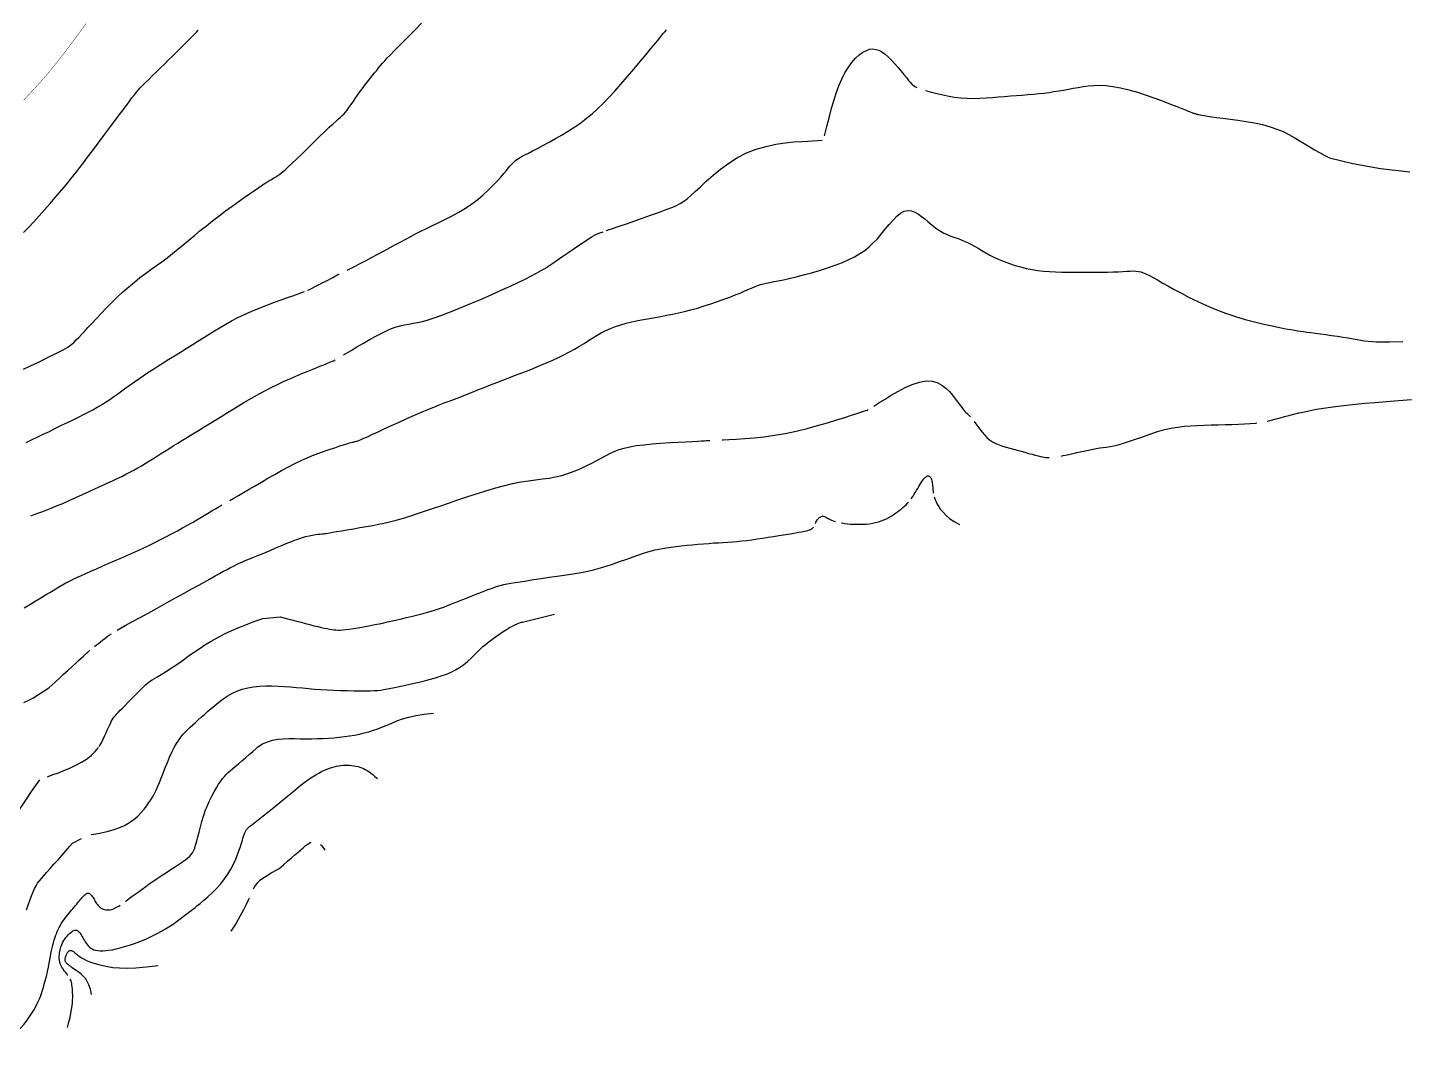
# Model space of a CAD drawing. Header units: millimetres. Extents: x 2235526 to 2245569, y 371981 to 382303.
# Drawn here: x 2244997.3 to 2245496.4, y 378377.6 to 378744.7 of the extents above; entities that cross this region are included whole.
import ezdxf

# ---------------------------------------------------------------- set-up
doc = ezdxf.new("R2010")
doc.units = ezdxf.units.MM
doc.linetypes.add('CONTI', pattern=[0])
for name, color, linetype, transparency in [('179', 10, 'CONTI', 0.7), ('181', 10, 'CONTI', 0.7), ('183', 10, 'CONTI', 0.7), ('185', 10, 'CONTI', 0.7), ('187', 10, 'CONTI', 0.7), ('189', 10, 'CONTI', 0.7), ('191', 10, 'CONTI', 0.7), ('193', 10, 'CONTI', 0.7), ('195', 10, 'CONTI', 0.7), ('197', 10, 'CONTI', 0.7), ('199', 10, 'CONTI', 0.7), ('200', 10, 'CONTI', 0.7)]:
    doc.layers.add(name, color=color, linetype=linetype, transparency=transparency)

msp = doc.modelspace()

# ---------------------------------------------------------------- linework, layer by layer
at = {"layer": '179'}
for points in [[(2245087.86, 378441.29), (2245089.55, 378442.75), (2245091.08, 378444.08), (2245092.47, 378445.28), (2245093.72, 378446.36), (2245094.84, 378447.33), (2245095.83, 378448.17), (2245096.7, 378448.9), (2245097.45, 378449.52), (2245098.11, 378450.03), (2245098.67, 378450.44), (2245099.16, 378450.76), (2245099.54, 378450.96)], [(2245102.89, 378450.06), (2245103.25, 378449.72), (2245103.68, 378449.23), (2245104.09, 378448.66), (2245104.47, 378448.01)], [(2245087.86, 378441.29), (2245085.53, 378439.95), (2245083.64, 378438.81), (2245082.15, 378437.81), (2245080.98, 378436.91), (2245080.08, 378436.08), (2245079.39, 378435.26), (2245078.83, 378434.42), (2245078.6, 378433.98)], [(2245077.2, 378430.76), (2245076.86, 378429.97), (2245076.13, 378428.37), (2245075.2, 378426.49), (2245074.01, 378424.29), (2245072.5, 378421.74), (2245070.61, 378418.78)], [(2245020.33, 378395.98), (2245019.93, 378397.85), (2245019.4, 378399.4), (2245018.79, 378400.68), (2245018.1, 378401.73), (2245017.36, 378402.58), (2245016.61, 378403.28), (2245015.86, 378403.86), (2245015.15, 378404.36), (2245014.48, 378404.83), (2245013.88, 378405.25), (2245013.33, 378405.64), (2245012.83, 378406.01), (2245012.39, 378406.34), (2245012.01, 378406.64), (2245011.69, 378406.92), (2245011.42, 378407.18), (2245011.2, 378407.41), (2245011.04, 378407.63), (2245010.92, 378407.83), (2245010.85, 378408.04), (2245010.81, 378408.24), (2245010.8, 378408.45), (2245010.82, 378408.67), (2245010.86, 378408.91), (2245010.92, 378409.17), (2245010.99, 378409.45), (2245011.08, 378409.74), (2245011.18, 378410.04), (2245011.29, 378410.33), (2245011.42, 378410.61), (2245011.57, 378410.88), (2245011.72, 378411.12), (2245011.89, 378411.34), (2245012.07, 378411.52), (2245012.27, 378411.67), (2245012.46, 378411.78), (2245012.67, 378411.84), (2245012.88, 378411.87), (2245013.1, 378411.84), (2245013.32, 378411.77), (2245013.55, 378411.64), (2245013.78, 378411.46), (2245014.04, 378411.25), (2245014.31, 378410.99), (2245014.63, 378410.71), (2245014.98, 378410.4), (2245015.39, 378410.07), (2245015.86, 378409.73), (2245016.39, 378409.37), (2245017, 378409.02), (2245017.7, 378408.65), (2245018.5, 378408.28), (2245019.41, 378407.91), (2245020.44, 378407.53), (2245021.61, 378407.15), (2245022.92, 378406.76), (2245024.4, 378406.39), (2245026.1, 378406.04), (2245028.08, 378405.76), (2245030.41, 378405.57), (2245033.14, 378405.51), (2245036.34, 378405.61), (2245040.07, 378405.91), (2245044.4, 378406.43)]]:
    msp.add_lwpolyline(points, dxfattribs=at)
at = {"layer": '181'}
for points in [[(2245078.68, 378457.56), (2245081.67, 378459.89), (2245084.37, 378462.05), (2245086.81, 378464.03), (2245089.01, 378465.84), (2245091, 378467.49), (2245092.81, 378468.99), (2245094.47, 378470.34), (2245096, 378471.55), (2245097.43, 378472.63), (2245098.77, 378473.58), (2245100.02, 378474.42), (2245101.2, 378475.16), (2245102.31, 378475.8), (2245103.35, 378476.35), (2245104.35, 378476.83), (2245105.29, 378477.24), (2245106.19, 378477.59), (2245107.06, 378477.88), (2245107.9, 378478.13), (2245108.71, 378478.32), (2245109.51, 378478.47), (2245110.29, 378478.58), (2245111.07, 378478.65), (2245111.85, 378478.68), (2245112.64, 378478.68), (2245113.42, 378478.65), (2245114.2, 378478.58), (2245114.97, 378478.47), (2245115.72, 378478.34), (2245116.46, 378478.17), (2245117.16, 378477.96), (2245117.83, 378477.72), (2245118.47, 378477.45), (2245119.09, 378477.13), (2245119.71, 378476.76), (2245120.35, 378476.33), (2245121.03, 378475.83), (2245121.76, 378475.25), (2245122.57, 378474.58), (2245123.48, 378473.81)], [(2245049.76, 378421.35), (2245051.36, 378422.54), (2245054.39, 378424.85), (2245057.66, 378427.39)], [(2245011.82, 378402.85), (2245011.72, 378402.98), (2245011.49, 378403.27), (2245011.25, 378403.58), (2245011.01, 378403.9), (2245010.76, 378404.22), (2245010.52, 378404.55), (2245010.28, 378404.87), (2245010.06, 378405.18), (2245009.85, 378405.48), (2245009.66, 378405.77), (2245009.5, 378406.04), (2245009.35, 378406.31), (2245009.22, 378406.58), (2245009.11, 378406.84), (2245009.01, 378407.12), (2245008.93, 378407.4), (2245008.86, 378407.7), (2245008.8, 378408.02), (2245008.75, 378408.37), (2245008.71, 378408.73), (2245008.7, 378409.12), (2245008.7, 378409.53), (2245008.71, 378409.96), (2245008.75, 378410.43), (2245008.81, 378410.92), (2245008.89, 378411.43), (2245009, 378411.97), (2245009.13, 378412.53), (2245009.3, 378413.1), (2245009.5, 378413.68), (2245009.74, 378414.26), (2245010.01, 378414.84), (2245010.33, 378415.41), (2245010.69, 378415.97), (2245011.08, 378416.51), (2245011.5, 378417.02), (2245011.93, 378417.49), (2245012.37, 378417.92), (2245012.81, 378418.3), (2245013.23, 378418.62), (2245013.63, 378418.87), (2245014.01, 378419.04), (2245014.35, 378419.15), (2245014.67, 378419.17), (2245014.97, 378419.13), (2245015.25, 378419.02), (2245015.53, 378418.83), (2245015.79, 378418.58), (2245016.06, 378418.27), (2245016.32, 378417.89), (2245016.59, 378417.46), (2245016.87, 378416.99), (2245017.15, 378416.49), (2245017.45, 378415.97), (2245017.75, 378415.44), (2245018.07, 378414.92), (2245018.41, 378414.42), (2245018.77, 378413.94), (2245019.16, 378413.49), (2245019.59, 378413.08), (2245020.06, 378412.71), (2245020.59, 378412.4), (2245021.18, 378412.13), (2245021.85, 378411.93), (2245022.61, 378411.79), (2245023.46, 378411.71), (2245024.4, 378411.71), (2245025.45, 378411.78), (2245026.6, 378411.92), (2245027.85, 378412.13), (2245029.21, 378412.42), (2245030.68, 378412.78), (2245032.27, 378413.22), (2245033.98, 378413.73), (2245035.81, 378414.35), (2245037.77, 378415.08), (2245039.87, 378415.96), (2245042.11, 378417), (2245044.5, 378418.24), (2245047.05, 378419.68), (2245049.76, 378421.35)], [(2245011.71, 378384.01), (2245012.2, 378385.97), (2245012.6, 378387.71), (2245012.91, 378389.25), (2245013.15, 378390.61), (2245013.32, 378391.82), (2245013.43, 378392.92), (2245013.51, 378393.91), (2245013.54, 378394.84), (2245013.55, 378395.71), (2245013.53, 378396.54), (2245013.5, 378397.33), (2245013.44, 378398.05), (2245013.37, 378398.73), (2245013.28, 378399.35), (2245013.18, 378399.91), (2245013.06, 378400.41), (2245012.94, 378400.84), (2245012.8, 378401.23), (2245012.67, 378401.53)]]:
    msp.add_lwpolyline(points, dxfattribs=at)
at = {"layer": '181', "elevation": 181}
msp.add_lwpolyline([(2245057.66, 378427.39), (2245058.35, 378427.91), (2245059.49, 378428.83), (2245060.83, 378429.95), (2245062.3, 378431.24), (2245063.85, 378432.68), (2245065.41, 378434.23), (2245066.92, 378435.89), (2245068.31, 378437.63), (2245069.55, 378439.42), (2245070.62, 378441.22), (2245071.54, 378443.02), (2245072.33, 378444.77), (2245073, 378446.43), (2245073.56, 378447.98), (2245074.04, 378449.37), (2245074.43, 378450.6), (2245074.77, 378451.65), (2245075.05, 378452.56), (2245075.3, 378453.33), (2245075.54, 378453.99), (2245075.76, 378454.54), (2245076, 378455.02), (2245076.27, 378455.46), (2245076.58, 378455.85), (2245076.96, 378456.23), (2245077.43, 378456.62), (2245077.99, 378457.06), (2245078.68, 378457.56)], dxfattribs=at)
at = {"layer": '183'}
for points in [[(2245080.31, 378485.24), (2245082.01, 378486.34), (2245083.79, 378487.13), (2245085.63, 378487.67), (2245087.54, 378488), (2245089.5, 378488.18), (2245091.5, 378488.24), (2245093.53, 378488.23), (2245095.57, 378488.2), (2245097.63, 378488.2), (2245099.68, 378488.21), (2245101.73, 378488.26), (2245103.76, 378488.34), (2245105.77, 378488.45), (2245107.75, 378488.59), (2245109.69, 378488.77), (2245111.58, 378488.99), (2245113.42, 378489.25), (2245115.21, 378489.55), (2245116.96, 378489.9), (2245118.67, 378490.3), (2245120.36, 378490.75), (2245122.02, 378491.26), (2245123.66, 378491.82), (2245125.3, 378492.45), (2245126.93, 378493.15), (2245128.63, 378493.87), (2245130.46, 378494.61), (2245132.48, 378495.33), (2245134.75, 378496), (2245137.34, 378496.59), (2245140.32, 378497.08), (2245143.75, 378497.43)], [(2245002.05, 378395.6), (2245002.87, 378398.2), (2245003.52, 378400.48), (2245004.05, 378402.49), (2245004.47, 378404.26), (2245004.8, 378405.83), (2245005.06, 378407.23), (2245005.29, 378408.49), (2245005.5, 378409.66), (2245005.7, 378410.76), (2245005.92, 378411.81), (2245006.13, 378412.8), (2245006.36, 378413.74), (2245006.6, 378414.64), (2245006.85, 378415.5), (2245007.11, 378416.33), (2245007.39, 378417.13), (2245007.68, 378417.9), (2245007.98, 378418.64), (2245008.31, 378419.37), (2245008.65, 378420.07), (2245009.02, 378420.75), (2245009.4, 378421.42), (2245009.8, 378422.07), (2245010.23, 378422.71), (2245010.67, 378423.34), (2245011.14, 378423.96), (2245011.62, 378424.56), (2245012.1, 378425.16), (2245012.59, 378425.75), (2245013.09, 378426.32), (2245013.58, 378426.9), (2245014.06, 378427.46), (2245014.53, 378428.01), (2245014.99, 378428.56), (2245015.43, 378429.09), (2245015.86, 378429.59), (2245016.26, 378430.07), (2245016.65, 378430.52), (2245017.01, 378430.94), (2245017.35, 378431.31), (2245017.67, 378431.64), (2245017.96, 378431.93), (2245018.23, 378432.16), (2245018.49, 378432.34), (2245018.73, 378432.47), (2245018.97, 378432.53), (2245019.2, 378432.54), (2245019.42, 378432.48), (2245019.65, 378432.36), (2245019.88, 378432.18), (2245020.1, 378431.94), (2245020.33, 378431.67), (2245020.56, 378431.36), (2245020.78, 378431.02), (2245021.01, 378430.66), (2245021.24, 378430.29), (2245021.47, 378429.92), (2245021.7, 378429.54), (2245021.94, 378429.17), (2245022.18, 378428.81), (2245022.43, 378428.46), (2245022.7, 378428.12), (2245022.97, 378427.81), (2245023.27, 378427.53), (2245023.58, 378427.27), (2245023.91, 378427.05), (2245024.26, 378426.86), (2245024.64, 378426.71), (2245025.05, 378426.59), (2245025.49, 378426.51), (2245025.95, 378426.47), (2245026.45, 378426.48), (2245026.99, 378426.53), (2245027.6, 378426.66), (2245028.32, 378426.9), (2245029.16, 378427.3), (2245030.17, 378427.87), (2245030.71, 378428.22)], [(2245032.6, 378429.53), (2245032.83, 378429.7), (2245034.54, 378431.03)]]:
    msp.add_lwpolyline(points, dxfattribs=at)
at = {"layer": '183', "elevation": 183}
for points in [[(2245034.54, 378431.03), (2245035.69, 378431.87), (2245037.13, 378432.92), (2245038.57, 378433.97), (2245039.94, 378434.96), (2245041.18, 378435.85), (2245042.24, 378436.61), (2245043.15, 378437.25), (2245043.96, 378437.8), (2245044.71, 378438.31), (2245045.45, 378438.79), (2245046.23, 378439.3), (2245047.09, 378439.85), (2245048.06, 378440.48), (2245049.12, 378441.16), (2245050.23, 378441.89), (2245051.35, 378442.63), (2245052.44, 378443.36), (2245053.46, 378444.06), (2245054.36, 378444.71), (2245055.13, 378445.29), (2245055.77, 378445.85), (2245056.3, 378446.43), (2245056.76, 378447.07), (2245057.16, 378447.83), (2245057.54, 378448.75), (2245057.9, 378449.87), (2245058.28, 378451.23), (2245058.68, 378452.81), (2245059.12, 378454.54), (2245059.6, 378456.39), (2245060.13, 378458.32), (2245060.72, 378460.27), (2245061.38, 378462.2), (2245062.11, 378464.07), (2245062.89, 378465.85), (2245063.71, 378467.54), (2245064.54, 378469.1), (2245065.37, 378470.54), (2245066.17, 378471.81), (2245066.92, 378472.92), (2245067.61, 378473.84), (2245068.27, 378474.63), (2245068.93, 378475.32), (2245069.61, 378475.98), (2245070.36, 378476.64), (2245071.21, 378477.35), (2245072.18, 378478.18), (2245073.31, 378479.14), (2245074.54, 378480.21), (2245075.85, 378481.35), (2245077.17, 378482.51), (2245078.47, 378483.64), (2245079.69, 378484.7), (2245080.31, 378485.24)], [(2244983.4, 378377.63), (2244984.32, 378377.83), (2244986.04, 378378.27), (2244987.61, 378378.78), (2244989.06, 378379.41), (2244990.46, 378380.2), (2244991.83, 378381.17), (2244993.22, 378382.36), (2244994.62, 378383.75), (2244995.99, 378385.31), (2244997.32, 378387.02), (2244998.57, 378388.83), (2244999.73, 378390.73), (2245000.78, 378392.68), (2245001.68, 378394.66), (2245002.05, 378395.6)]]:
    msp.add_lwpolyline(points, dxfattribs=at)
at = {"layer": '185', "elevation": 185}
for points in [[(2245160.85, 378520.89), (2245161.53, 378521.47), (2245162.3, 378522.11), (2245163.18, 378522.81), (2245164.16, 378523.57), (2245165.26, 378524.38), (2245166.43, 378525.21), (2245167.63, 378526.04), (2245168.85, 378526.84), (2245170.03, 378527.59), (2245171.15, 378528.27), (2245172.17, 378528.84), (2245173.06, 378529.3), (2245173.83, 378529.65), (2245174.49, 378529.9), (2245175.04, 378530.08), (2245175.49, 378530.2), (2245175.85, 378530.28), (2245187.31, 378533.09)], [(2245020.15, 378453.67), (2245021.9, 378453.94), (2245023.86, 378454.29), (2245025.96, 378454.75), (2245028.11, 378455.33), (2245030.22, 378456.04), (2245032.21, 378456.92), (2245033.98, 378457.94), (2245035.57, 378459.08), (2245036.98, 378460.31), (2245038.22, 378461.57), (2245039.3, 378462.83), (2245040.24, 378464.04), (2245041.04, 378465.16), (2245041.72, 378466.16), (2245042.3, 378467.08), (2245042.82, 378467.97), (2245043.3, 378468.89), (2245043.78, 378469.91), (2245044.28, 378471.06), (2245044.83, 378472.42), (2245045.45, 378474.01), (2245046.15, 378475.78), (2245046.9, 378477.67), (2245047.69, 378479.61), (2245048.51, 378481.53), (2245049.34, 378483.35), (2245050.16, 378485.01), (2245050.97, 378486.46), (2245051.78, 378487.72), (2245052.58, 378488.82), (2245053.39, 378489.8), (2245054.21, 378490.69), (2245055.06, 378491.54), (2245055.94, 378492.37), (2245056.86, 378493.23), (2245057.82, 378494.11), (2245058.84, 378495.02), (2245059.91, 378495.97), (2245061.03, 378496.96), (2245062.22, 378498), (2245063.48, 378499.08), (2245064.81, 378500.2), (2245066.21, 378501.34), (2245067.71, 378502.46), (2245069.29, 378503.52), (2245070.97, 378504.51), (2245072.76, 378505.37), (2245074.66, 378506.07), (2245076.67, 378506.6), (2245078.78, 378506.96), (2245080.95, 378507.18), (2245083.18, 378507.28), (2245085.43, 378507.27), (2245087.68, 378507.2), (2245089.9, 378507.07), (2245092.09, 378506.91), (2245094.25, 378506.72), (2245096.4, 378506.53), (2245098.57, 378506.33), (2245100.76, 378506.14), (2245103.01, 378505.96), (2245105.33, 378505.81), (2245107.73, 378505.69), (2245110.16, 378505.61), (2245112.57, 378505.55), (2245114.9, 378505.51), (2245117.1, 378505.5), (2245119.1, 378505.51), (2245120.85, 378505.54), (2245122.31, 378505.59), (2245123.56, 378505.66), (2245124.68, 378505.77), (2245125.76, 378505.91), (2245126.44, 378506.04)], [(2244996.86, 378426.49), (2244997.47, 378428.22), (2244998.09, 378429.92), (2244998.7, 378431.53), (2244999.28, 378432.96), (2244999.81, 378434.16), (2245000.34, 378435.17), (2245000.89, 378436.07), (2245001.51, 378436.92), (2245002.23, 378437.81), (2245003.09, 378438.81), (2245004.14, 378439.98), (2245005.38, 378441.37), (2245006.77, 378442.94), (2245008.25, 378444.59), (2245009.73, 378446.26), (2245011.15, 378447.86), (2245012.44, 378449.31), (2245013.53, 378450.53), (2245016.68, 378452.28)]]:
    msp.add_lwpolyline(points, dxfattribs=at)
at = {"layer": '185'}
msp.add_lwpolyline([(2245126.44, 378506.04), (2245130.21, 378506.82), (2245133.64, 378507.56), (2245136.76, 378508.24), (2245139.58, 378508.9), (2245142.13, 378509.55), (2245144.43, 378510.19), (2245146.51, 378510.84), (2245148.38, 378511.51), (2245150.07, 378512.22), (2245151.63, 378513.01), (2245153.11, 378513.89), (2245154.54, 378514.9), (2245155.98, 378516.08), (2245157.49, 378517.45), (2245159.09, 378519.04), (2245160.85, 378520.89)], dxfattribs=at)
at = {"layer": '187'}
for points in [[(2245315.96, 378574.68), (2245316.22, 378575.03), (2245316.68, 378575.7), (2245317.12, 378576.4), (2245317.54, 378577.1), (2245317.95, 378577.8), (2245318.35, 378578.49), (2245318.74, 378579.16), (2245319.12, 378579.79), (2245319.5, 378580.39), (2245319.87, 378580.94), (2245320.23, 378581.45), (2245320.58, 378581.89), (2245320.91, 378582.27), (2245321.23, 378582.58), (2245321.53, 378582.82), (2245321.81, 378582.98), (2245322.07, 378583.05), (2245322.31, 378583.04), (2245322.53, 378582.96), (2245322.73, 378582.81), (2245322.91, 378582.6), (2245323.07, 378582.33), (2245323.21, 378582.02), (2245323.33, 378581.65), (2245323.44, 378581.26), (2245323.53, 378580.83), (2245323.6, 378580.37), (2245323.67, 378579.9), (2245323.72, 378579.42), (2245323.77, 378578.94), (2245323.81, 378578.47), (2245323.85, 378578), (2245323.89, 378577.56), (2245323.94, 378577.11), (2245324, 378576.74)], [(2245290.84, 378566.08), (2245291.07, 378566.04), (2245292.04, 378565.89), (2245293.06, 378565.76), (2245294.13, 378565.65), (2245295.23, 378565.58), (2245296.36, 378565.54), (2245297.5, 378565.53), (2245298.65, 378565.56), (2245299.81, 378565.64), (2245300.95, 378565.76), (2245302.07, 378565.92), (2245303.16, 378566.14), (2245304.21, 378566.42), (2245305.21, 378566.75), (2245306.16, 378567.13), (2245307.07, 378567.55), (2245307.94, 378568), (2245308.76, 378568.49), (2245309.55, 378568.99), (2245310.3, 378569.5), (2245311.02, 378570.01), (2245311.71, 378570.52), (2245312.37, 378571.03), (2245312.99, 378571.55), (2245313.6, 378572.07), (2245314.17, 378572.61), (2245314.72, 378573.17), (2245314.99, 378573.48)], [(2245324.33, 378575.42), (2245324.45, 378575.07), (2245324.7, 378574.42), (2245325.03, 378573.68), (2245325.44, 378572.84), (2245325.96, 378571.91), (2245326.64, 378570.92), (2245327.5, 378569.86), (2245328.57, 378568.77), (2245329.89, 378567.65), (2245331.49, 378566.53), (2245333.4, 378565.41)], [(2245281.39, 378565.8), (2245281.48, 378565.99), (2245281.64, 378566.32), (2245281.82, 378566.64), (2245282.01, 378566.96), (2245282.21, 378567.26), (2245282.42, 378567.53), (2245282.64, 378567.78), (2245282.87, 378567.99), (2245283.12, 378568.16), (2245283.37, 378568.29), (2245283.64, 378568.38), (2245283.9, 378568.44), (2245284.17, 378568.45), (2245284.45, 378568.42), (2245284.72, 378568.35), (2245285, 378568.24), (2245285.28, 378568.09), (2245285.59, 378567.92), (2245285.93, 378567.72), (2245286.31, 378567.51), (2245286.76, 378567.28), (2245287.27, 378567.05), (2245287.86, 378566.83), (2245288.55, 378566.61), (2245288.75, 378566.56)], [(2245189.94, 378547.09), (2245193.93, 378547.62), (2245197.74, 378548.33), (2245201.36, 378549.18), (2245204.77, 378550.12), (2245207.93, 378551.1), (2245210.83, 378552.08), (2245213.45, 378553.02), (2245215.75, 378553.86), (2245217.73, 378554.57), (2245219.45, 378555.15), (2245220.96, 378555.64), (2245222.34, 378556.03), (2245223.64, 378556.36), (2245224.93, 378556.63), (2245226.28, 378556.87), (2245227.74, 378557.1), (2245229.38, 378557.32), (2245231.16, 378557.54), (2245233.06, 378557.76), (2245235.03, 378557.97), (2245237.05, 378558.17), (2245239.06, 378558.35), (2245241.04, 378558.52), (2245242.96, 378558.67), (2245244.78, 378558.8), (2245246.51, 378558.91), (2245248.2, 378559.02), (2245249.85, 378559.13), (2245251.5, 378559.25), (2245253.17, 378559.38), (2245254.89, 378559.55), (2245256.68, 378559.74), (2245258.55, 378559.98), (2245260.49, 378560.25), (2245262.46, 378560.55), (2245264.43, 378560.86), (2245266.36, 378561.17), (2245268.22, 378561.48), (2245269.98, 378561.77), (2245271.6, 378562.04), (2245273.06, 378562.28), (2245274.35, 378562.49), (2245275.5, 378562.67), (2245276.5, 378562.84), (2245277.37, 378563.01), (2245278.12, 378563.16), (2245278.75, 378563.32), (2245279.28, 378563.49), (2245279.71, 378563.67), (2245280.06, 378563.86), (2245280.34, 378564.07), (2245280.57, 378564.29), (2245280.72, 378564.48)]]:
    msp.add_lwpolyline(points, dxfattribs=at)
at = {"layer": '187', "elevation": 187}
for points in [[(2245023.05, 378485.38), (2245023.89, 378486.75), (2245024.58, 378488.07), (2245025.16, 378489.32), (2245025.62, 378490.36), (2245026.03, 378491.32), (2245026.42, 378492.2), (2245026.78, 378493.01), (2245027.13, 378493.75), (2245027.46, 378494.42), (2245027.8, 378495.03), (2245028.16, 378495.58), (2245028.54, 378496.1), (2245028.97, 378496.62), (2245029.46, 378497.17), (2245030.04, 378497.78), (2245030.71, 378498.47), (2245031.51, 378499.27), (2245032.44, 378500.21), (2245033.46, 378501.26), (2245034.53, 378502.35), (2245035.62, 378503.46), (2245036.68, 378504.54), (2245037.67, 378505.54), (2245038.56, 378506.41), (2245039.3, 378507.14), (2245039.94, 378507.73), (2245040.51, 378508.23), (2245041.06, 378508.66), (2245041.63, 378509.07), (2245042.26, 378509.48), (2245043, 378509.93), (2245043.88, 378510.46), (2245044.9, 378511.07), (2245046.05, 378511.76), (2245047.32, 378512.54), (2245048.71, 378513.42), (2245050.2, 378514.4), (2245051.79, 378515.48), (2245053.47, 378516.67), (2245055.24, 378517.94), (2245057.12, 378519.27), (2245059.12, 378520.64), (2245061.23, 378522.02), (2245063.47, 378523.39), (2245065.85, 378524.72), (2245068.36, 378525.99), (2245070.93, 378527.19), (2245073.49, 378528.3), (2245075.97, 378529.3), (2245078.27, 378530.19), (2245080.33, 378530.95), (2245082.07, 378531.56), (2245088.47, 378532.16), (2245089.65, 378531.85), (2245091.05, 378531.48), (2245092.59, 378531.07), (2245094.23, 378530.63), (2245095.9, 378530.19), (2245097.55, 378529.75), (2245099.13, 378529.35), (2245100.58, 378528.98), (2245101.91, 378528.65), (2245103.13, 378528.37), (2245104.23, 378528.13), (2245105.24, 378527.92), (2245106.15, 378527.75), (2245106.99, 378527.61), (2245107.76, 378527.51), (2245108.5, 378527.44), (2245109.26, 378527.41), (2245110.07, 378527.42), (2245111, 378527.48), (2245112.07, 378527.59), (2245113.33, 378527.76), (2245114.82, 378527.98), (2245116.51, 378528.26), (2245118.39, 378528.59), (2245120.41, 378528.96), (2245122.55, 378529.37), (2245124.78, 378529.82), (2245127.06, 378530.31), (2245129.38, 378530.82), (2245131.68, 378531.35), (2245133.93, 378531.88), (2245136.08, 378532.4), (2245138.1, 378532.91), (2245139.93, 378533.38), (2245141.54, 378533.81), (2245142.91, 378534.19), (2245144.1, 378534.54), (2245145.19, 378534.9), (2245146.27, 378535.28), (2245147.43, 378535.71), (2245148.74, 378536.22), (2245150.29, 378536.85), (2245152.15, 378537.59), (2245154.24, 378538.43), (2245156.46, 378539.32), (2245158.74, 378540.22), (2245160.96, 378541.09), (2245163.05, 378541.88), (2245164.9, 378542.56), (2245166.46, 378543.09), (2245167.79, 378543.49), (2245169.02, 378543.81), (2245170.24, 378544.06), (2245171.57, 378544.29), (2245173.11, 378544.54), (2245174.97, 378544.82), (2245177.22, 378545.18), (2245179.79, 378545.58), (2245182.56, 378546.02), (2245185.42, 378546.45), (2245188.25, 378546.86), (2245189.94, 378547.09)], [(2245004.49, 378474.51), (2245004.98, 378474.69), (2245006.53, 378475.25), (2245008.37, 378475.93), (2245010.4, 378476.73), (2245012.53, 378477.63), (2245014.66, 378478.63), (2245016.68, 378479.7), (2245018.51, 378480.84), (2245020.26, 378482.21), (2245021.67, 378483.62), (2245022.81, 378485.04)], [(2244968.15, 378436.16), (2244969.3, 378436.93), (2244970.62, 378437.86), (2244972.11, 378438.94), (2244973.84, 378440.23), (2244975.76, 378441.75), (2244977.84, 378443.5), (2244980.05, 378445.5), (2244982.35, 378447.75), (2244984.7, 378450.27), (2244987.06, 378453.05), (2244989.39, 378455.99), (2244991.64, 378458.98), (2244993.75, 378461.9), (2244995.67, 378464.65), (2244997.35, 378467.12), (2244998.74, 378469.18), (2245001.65, 378473.41)]]:
    msp.add_lwpolyline(points, dxfattribs=at)
at = {"layer": '189', "elevation": 189}
for points in [[(2245302.59, 378608.13), (2245304.75, 378609.54), (2245306.58, 378610.72), (2245308.77, 378612.08), (2245311.2, 378613.49), (2245313.78, 378614.84), (2245316.41, 378616), (2245318.97, 378616.85), (2245321.37, 378617.28), (2245323.52, 378617.19), (2245325.42, 378616.65), (2245327.09, 378615.77), (2245328.55, 378614.65), (2245329.82, 378613.38), (2245330.93, 378612.08), (2245331.88, 378610.84), (2245332.7, 378609.74), (2245333.41, 378608.8), (2245334.03, 378608), (2245334.55, 378607.32), (2245335.01, 378606.75), (2245335.41, 378606.27), (2245335.78, 378605.88), (2245336.09, 378605.57), (2245336.39, 378605.3), (2245336.7, 378605.02), (2245337.02, 378604.72), (2245337.37, 378604.36)], [(2245247.84, 378596.03), (2245248.25, 378596.05), (2245250.41, 378596.14), (2245253.02, 378596.27), (2245256.01, 378596.46), (2245259.32, 378596.74), (2245262.9, 378597.12), (2245266.66, 378597.64), (2245270.56, 378598.31), (2245274.51, 378599.14), (2245278.44, 378600.09), (2245282.25, 378601.12), (2245285.85, 378602.17), (2245289.16, 378603.18), (2245292.08, 378604.11), (2245294.53, 378604.91), (2245296.44, 378605.53), (2245297.86, 378605.99), (2245298.87, 378606.32), (2245299.55, 378606.53), (2245299.97, 378606.67), (2245300.22, 378606.74), (2245300.37, 378606.79), (2245300.48, 378606.84)], [(2245338.78, 378602.6), (2245339.38, 378601.76), (2245340.04, 378600.81), (2245340.77, 378599.81), (2245341.57, 378598.8), (2245342.42, 378597.8), (2245343.33, 378596.86), (2245344.29, 378596.03), (2245345.38, 378595.28), (2245346.52, 378594.66), (2245347.71, 378594.15), (2245348.94, 378593.72), (2245350.22, 378593.34), (2245351.54, 378593), (2245352.89, 378592.65), (2245354.28, 378592.28), (2245355.67, 378591.89), (2245357.03, 378591.51), (2245358.35, 378591.13), (2245359.6, 378590.78), (2245360.75, 378590.47), (2245361.77, 378590.21), (2245362.61, 378590.01), (2245363.33, 378589.86), (2245363.95, 378589.76), (2245364.48, 378589.69), (2245364.95, 378589.64), (2245365.37, 378589.62), (2245365.77, 378589.61)], [(2245370.21, 378590.16), (2245370.53, 378590.23), (2245370.87, 378590.3), (2245372.32, 378590.61), (2245373.96, 378590.99), (2245375.74, 378591.39), (2245377.57, 378591.8), (2245379.38, 378592.19), (2245381.11, 378592.55), (2245382.69, 378592.84), (2245384.07, 378593.06), (2245385.31, 378593.24), (2245386.51, 378593.4), (2245387.74, 378593.6), (2245389.1, 378593.87), (2245390.68, 378594.25), (2245392.56, 378594.78), (2245394.79, 378595.48), (2245397.31, 378596.31), (2245399.18, 378596.95)], [(2245029.62, 378527.33), (2245032.51, 378529.08), (2245034.83, 378530.35), (2245037.61, 378531.86), (2245040.71, 378533.55), (2245044, 378535.35), (2245047.36, 378537.18), (2245050.64, 378538.98), (2245053.73, 378540.68), (2245056.51, 378542.22), (2245059, 378543.6), (2245061.21, 378544.83), (2245063.18, 378545.93), (2245064.95, 378546.92), (2245066.53, 378547.79), (2245067.97, 378548.58), (2245069.28, 378549.28), (2245070.48, 378549.91), (2245071.6, 378550.49), (2245072.65, 378551), (2245073.63, 378551.47), (2245074.58, 378551.9), (2245075.5, 378552.31), (2245076.41, 378552.69), (2245077.34, 378553.07), (2245078.32, 378553.46), (2245079.38, 378553.89), (2245080.55, 378554.36), (2245081.85, 378554.9), (2245083.32, 378555.52), (2245084.98, 378556.23), (2245086.78, 378557), (2245088.67, 378557.81), (2245090.59, 378558.61), (2245092.49, 378559.37), (2245094.32, 378560.06), (2245096.02, 378560.65), (2245097.54, 378561.11), (2245098.89, 378561.44), (2245100.07, 378561.68), (2245101.1, 378561.84), (2245101.99, 378561.94), (2245102.74, 378562), (2245103.37, 378562.05), (2245103.9, 378562.1), (2245104.38, 378562.17), (2245104.9, 378562.25), (2245105.52, 378562.36), (2245106.33, 378562.51), (2245107.38, 378562.7), (2245108.75, 378562.94), (2245110.49, 378563.23), (2245112.54, 378563.57), (2245114.78, 378563.94), (2245117.14, 378564.33), (2245119.51, 378564.74), (2245121.79, 378565.14), (2245123.89, 378565.54), (2245125.74, 378565.91), (2245127.37, 378566.27), (2245128.84, 378566.63), (2245130.21, 378567), (2245131.54, 378567.38), (2245132.88, 378567.79), (2245134.3, 378568.24), (2245135.84, 378568.73), (2245137.53, 378569.29), (2245139.4, 378569.9), (2245141.47, 378570.59), (2245143.75, 378571.35), (2245146.28, 378572.21), (2245149.06, 378573.16), (2245152.11, 378574.2), (2245155.36, 378575.3), (2245158.75, 378576.43), (2245162.2, 378577.52), (2245165.64, 378578.55), (2245168.99, 378579.46), (2245172.17, 378580.23), (2245175.15, 378580.81), (2245177.92, 378581.25), (2245180.52, 378581.59), (2245183, 378581.91), (2245185.37, 378582.24), (2245187.67, 378582.64), (2245189.94, 378583.16), (2245192.19, 378583.85), (2245194.43, 378584.67), (2245196.61, 378585.6), (2245198.73, 378586.59), (2245200.75, 378587.6), (2245202.65, 378588.6), (2245204.4, 378589.54), (2245206.01, 378590.4), (2245207.54, 378591.18), (2245209.07, 378591.87), (2245210.68, 378592.49), (2245212.45, 378593.03), (2245214.48, 378593.5), (2245216.84, 378593.91), (2245219.57, 378594.26), (2245222.59, 378594.56), (2245225.75, 378594.81), (2245228.92, 378595.02), (2245231.96, 378595.19), (2245234.74, 378595.33), (2245237.12, 378595.44), (2245238.99, 378595.53), (2245240.41, 378595.6), (2245241.44, 378595.66), (2245242.15, 378595.71), (2245242.62, 378595.74), (2245242.92, 378595.77), (2245243.13, 378595.79), (2245243.4, 378595.8)], [(2245021.45, 378521.53), (2245022.08, 378522.02), (2245022.8, 378522.57), (2245023.57, 378523.17), (2245024.35, 378523.78), (2245025.11, 378524.37), (2245025.81, 378524.91), (2245026.4, 378525.38), (2245027.54, 378526.07)], [(2244995.89, 378501.26), (2244997.68, 378502.13), (2244999.22, 378502.88), (2245004.88, 378506.57), (2245005.99, 378507.58), (2245007.29, 378508.77), (2245008.73, 378510.09), (2245010.24, 378511.47), (2245011.74, 378512.85), (2245013.19, 378514.18), (2245014.5, 378515.38), (2245015.63, 378516.42), (2245016.59, 378517.3), (2245017.39, 378518.03), (2245018.04, 378518.62), (2245018.57, 378519.1), (2245018.99, 378519.48), (2245019.31, 378519.78), (2245019.78, 378520.17)]]:
    msp.add_lwpolyline(points, dxfattribs=at)
at = {"layer": '189'}
for points in [[(2245444.42, 378602.76), (2245444.9, 378602.87), (2245446.31, 378603.21), (2245447.71, 378603.58), (2245449.14, 378603.97), (2245450.65, 378604.39), (2245452.26, 378604.82), (2245453.99, 378605.26), (2245455.84, 378605.7), (2245457.83, 378606.15), (2245459.97, 378606.59), (2245462.25, 378607.02), (2245464.69, 378607.43), (2245467.3, 378607.82), (2245470.08, 378608.19), (2245473.05, 378608.54), (2245476.25, 378608.87), (2245479.7, 378609.2), (2245483.41, 378609.52), (2245487.42, 378609.85), (2245491.75, 378610.19), (2245496.43, 378610.54)], [(2245399.18, 378596.95), (2245402.13, 378598.08), (2245404.86, 378598.99), (2245407.42, 378599.7), (2245409.85, 378600.23), (2245412.2, 378600.62), (2245414.51, 378600.9), (2245416.84, 378601.09), (2245419.21, 378601.21), (2245421.66, 378601.3), (2245424.18, 378601.37), (2245426.72, 378601.43), (2245429.23, 378601.48), (2245431.69, 378601.54), (2245434.06, 378601.61), (2245436.29, 378601.72), (2245438.34, 378601.86), (2245440.2, 378602.05), (2245440.64, 378602.11)]]:
    msp.add_lwpolyline(points, dxfattribs=at)
at = {"layer": '191', "elevation": 191}
for points in [[(2245070.18, 378574.12), (2245071.66, 378574.96), (2245073.32, 378575.9), (2245075.16, 378576.96), (2245077.22, 378578.16), (2245079.33, 378579.4), (2245081.6, 378580.74), (2245083.99, 378582.13), (2245086.43, 378583.53), (2245088.9, 378584.91), (2245091.34, 378586.23), (2245093.71, 378587.44), (2245095.96, 378588.52), (2245098.09, 378589.47), (2245100.1, 378590.31), (2245101.97, 378591.04), (2245103.71, 378591.68), (2245105.31, 378592.24), (2245106.77, 378592.73), (2245108.08, 378593.18), (2245109.26, 378593.57), (2245110.3, 378593.92), (2245111.22, 378594.22), (2245112.03, 378594.47), (2245112.74, 378594.69), (2245113.34, 378594.87), (2245113.86, 378595.02), (2245114.3, 378595.13), (2245114.68, 378595.22), (2245115.01, 378595.3), (2245115.31, 378595.37), (2245115.59, 378595.43), (2245115.85, 378595.5), (2245116.14, 378595.58), (2245116.49, 378595.7), (2245116.97, 378595.88), (2245117.65, 378596.17), (2245118.58, 378596.57), (2245119.83, 378597.14), (2245121.47, 378597.88), (2245123.51, 378598.82), (2245125.9, 378599.92), (2245128.53, 378601.13), (2245131.3, 378602.4), (2245134.1, 378603.66), (2245136.83, 378604.88), (2245139.38, 378606), (2245141.69, 378606.98), (2245143.79, 378607.84), (2245145.73, 378608.61), (2245147.58, 378609.32), (2245149.39, 378610.01), (2245151.23, 378610.71), (2245153.16, 378611.45), (2245155.23, 378612.24), (2245157.4, 378613.1), (2245159.66, 378613.99), (2245161.96, 378614.9), (2245164.26, 378615.81), (2245166.54, 378616.7), (2245168.75, 378617.56), (2245170.87, 378618.38), (2245172.92, 378619.15), (2245174.91, 378619.91), (2245176.86, 378620.66), (2245178.8, 378621.41), (2245180.74, 378622.19), (2245182.7, 378623.01), (2245184.71, 378623.88), (2245186.73, 378624.79), (2245188.76, 378625.74), (2245190.76, 378626.71), (2245192.71, 378627.71), (2245194.58, 378628.73), (2245196.37, 378629.75), (2245198.04, 378630.77), (2245199.62, 378631.77), (2245201.16, 378632.75), (2245202.68, 378633.7), (2245204.23, 378634.6), (2245205.83, 378635.43), (2245207.52, 378636.2), (2245209.33, 378636.89), (2245211.24, 378637.5), (2245213.23, 378638.05), (2245215.29, 378638.55), (2245217.38, 378639), (2245219.48, 378639.41), (2245221.58, 378639.8), (2245223.66, 378640.17), (2245225.72, 378640.54), (2245227.8, 378640.92), (2245229.9, 378641.33), (2245232.04, 378641.79), (2245234.25, 378642.3), (2245236.54, 378642.88), (2245238.91, 378643.55), (2245241.35, 378644.28), (2245243.78, 378645.06), (2245246.16, 378645.87), (2245248.46, 378646.69), (2245250.6, 378647.48), (2245252.55, 378648.25), (2245254.28, 378648.96), (2245255.79, 378649.61), (2245257.14, 378650.2), (2245258.36, 378650.74), (2245259.49, 378651.22), (2245260.56, 378651.63), (2245261.61, 378651.98), (2245262.68, 378652.28), (2245263.82, 378652.54), (2245265.07, 378652.79), (2245266.46, 378653.06), (2245268.06, 378653.36), (2245269.9, 378653.74), (2245272.03, 378654.21), (2245274.47, 378654.79), (2245277.15, 378655.48), (2245279.99, 378656.26), (2245282.9, 378657.11), (2245285.8, 378658.02), (2245288.59, 378658.98), (2245291.18, 378659.98), (2245293.52, 378660.99), (2245295.62, 378662.04), (2245297.51, 378663.15), (2245299.24, 378664.33), (2245300.84, 378665.61), (2245302.35, 378667.01), (2245303.8, 378668.54), (2245305.24, 378670.22), (2245306.66, 378671.96), (2245308.07, 378673.67), (2245309.45, 378675.27), (2245310.83, 378676.67), (2245312.18, 378677.76), (2245313.51, 378678.47), (2245314.83, 378678.73), (2245316.12, 378678.6), (2245317.38, 378678.14), (2245318.6, 378677.45), (2245319.78, 378676.59), (2245320.92, 378675.66), (2245322, 378674.73), (2245323.02, 378673.86), (2245324, 378673.07), (2245324.95, 378672.35), (2245325.88, 378671.7), (2245326.81, 378671.12), (2245327.74, 378670.59), (2245328.7, 378670.13), (2245329.7, 378669.71), (2245330.73, 378669.32), (2245331.8, 378668.95), (2245332.9, 378668.57), (2245334.03, 378668.15), (2245335.18, 378667.69), (2245336.37, 378667.15), (2245337.58, 378666.53), (2245338.82, 378665.83), (2245340.12, 378665.08), (2245341.48, 378664.28), (2245342.91, 378663.46), (2245344.43, 378662.64), (2245346.05, 378661.82), (2245347.77, 378661.03), (2245349.59, 378660.28), (2245351.49, 378659.57), (2245353.46, 378658.92), (2245355.47, 378658.34), (2245357.53, 378657.83), (2245359.6, 378657.41), (2245361.69, 378657.08), (2245363.79, 378656.84), (2245365.92, 378656.67), (2245368.09, 378656.55), (2245370.3, 378656.48), (2245372.58, 378656.45), (2245374.93, 378656.43), (2245377.34, 378656.43), (2245379.79, 378656.43), (2245382.22, 378656.45), (2245384.58, 378656.48), (2245386.83, 378656.52), (2245388.9, 378656.58), (2245390.76, 378656.65), (2245392.37, 378656.74), (2245393.76, 378656.83), (2245394.97, 378656.89), (2245396.04, 378656.92), (2245397.02, 378656.89), (2245397.95, 378656.77), (2245398.87, 378656.57), (2245399.83, 378656.24), (2245400.87, 378655.8), (2245402.03, 378655.22), (2245403.34, 378654.51), (2245404.84, 378653.67), (2245406.58, 378652.68), (2245408.59, 378651.54), (2245410.91, 378650.25), (2245413.5, 378648.86), (2245416.33, 378647.39), (2245419.38, 378645.89), (2245422.59, 378644.41), (2245425.95, 378642.99), (2245429.42, 378641.67), (2245432.95, 378640.48), (2245436.47, 378639.44), (2245439.91, 378638.52), (2245443.18, 378637.73), (2245446.2, 378637.06), (2245448.89, 378636.51), (2245451.18, 378636.07), (2245452.91, 378635.75), (2245454.3, 378635.51), (2245455.46, 378635.32), (2245456.47, 378635.17), (2245457.43, 378635.05)], [(2245457.48, 378635.04), (2245458.7, 378634.89), (2245460.16, 378634.71), (2245461.75, 378634.5), (2245463.58, 378634.26), (2245465.57, 378633.98), (2245467.65, 378633.69), (2245469.75, 378633.38), (2245471.79, 378633.07), (2245473.69, 378632.76), (2245475.41, 378632.46), (2245476.92, 378632.18), (2245478.24, 378631.93), (2245479.37, 378631.69), (2245483.92, 378631.36), (2245488.54, 378631.32), (2245493.36, 378631.47)], [(2244996.02, 378535.4), (2244998.04, 378536.63), (2245000.06, 378537.85), (2245002.01, 378539.01), (2245003.79, 378540.06), (2245005.32, 378540.97), (2245006.53, 378541.7), (2245007.48, 378542.27), (2245008.23, 378542.73), (2245008.83, 378543.1), (2245009.35, 378543.42), (2245009.87, 378543.72), (2245010.44, 378544.03), (2245011.11, 378544.4), (2245011.92, 378544.81), (2245012.86, 378545.29), (2245013.96, 378545.82), (2245015.22, 378546.42), (2245016.66, 378547.09), (2245018.29, 378547.82), (2245020.1, 378548.63), (2245022.08, 378549.5), (2245024.18, 378550.41), (2245026.37, 378551.37), (2245028.6, 378552.34), (2245030.85, 378553.33), (2245033.08, 378554.31), (2245035.24, 378555.28), (2245037.36, 378556.25), (2245039.43, 378557.21), (2245041.46, 378558.18), (2245043.46, 378559.15), (2245045.45, 378560.14), (2245047.42, 378561.14), (2245049.38, 378562.17), (2245051.32, 378563.21), (2245053.2, 378564.24), (2245055.01, 378565.25), (2245056.71, 378566.22), (2245058.3, 378567.13), (2245059.73, 378567.96), (2245061, 378568.72), (2245062.14, 378569.4), (2245063.18, 378570.02), (2245064.15, 378570.61), (2245065.09, 378571.18), (2245066.05, 378571.75), (2245067.04, 378572.33), (2245067.27, 378572.46), (2245067.51, 378572.6)]]:
    msp.add_lwpolyline(points, dxfattribs=at)
at = {"layer": '193', "elevation": 193}
for points in [[(2245284.72, 378705.66), (2245285.59, 378708.96), (2245286.05, 378710.87), (2245286.61, 378713.12), (2245287.28, 378715.62), (2245288.05, 378718.28), (2245288.92, 378720.98), (2245289.89, 378723.63), (2245290.96, 378726.13), (2245292.12, 378728.39), (2245293.36, 378730.4), (2245294.64, 378732.15), (2245295.96, 378733.63), (2245297.28, 378734.85), (2245298.58, 378735.79), (2245299.84, 378736.46), (2245301.03, 378736.85), (2245302.18, 378736.97), (2245303.29, 378736.84), (2245304.38, 378736.48), (2245305.47, 378735.9), (2245306.57, 378735.11), (2245307.69, 378734.14), (2245308.85, 378732.99), (2245310.02, 378731.73), (2245311.18, 378730.41), (2245312.29, 378729.08), (2245313.33, 378727.8), (2245314.27, 378726.64), (2245315.08, 378725.64), (2245315.72, 378724.87), (2245316.28, 378724.27), (2245316.81, 378723.8), (2245317.37, 378723.43), (2245318.02, 378723.1)], [(2245321.19, 378722.03), (2245322.86, 378721.54), (2245324.78, 378721.02), (2245326.9, 378720.5), (2245329.16, 378720.03), (2245331.51, 378719.64), (2245333.91, 378719.35), (2245336.22, 378719.2), (2245338.51, 378719.16), (2245340.8, 378719.2), (2245343.06, 378719.32), (2245345.31, 378719.48), (2245347.53, 378719.67), (2245349.72, 378719.85), (2245351.88, 378720.03), (2245354, 378720.19), (2245356.08, 378720.35), (2245358.11, 378720.51), (2245360.1, 378720.68), (2245362.03, 378720.86), (2245363.91, 378721.08), (2245365.74, 378721.32), (2245367.51, 378721.58), (2245369.26, 378721.87), (2245370.99, 378722.17), (2245372.72, 378722.48), (2245374.46, 378722.79), (2245376.22, 378723.09), (2245378.03, 378723.39), (2245379.91, 378723.63), (2245381.9, 378723.8), (2245384.02, 378723.86), (2245386.31, 378723.76), (2245388.81, 378723.49), (2245391.53, 378723), (2245394.51, 378722.27), (2245397.63, 378721.36), (2245400.81, 378720.33), (2245403.92, 378719.23), (2245406.87, 378718.14), (2245409.53, 378717.12), (2245411.8, 378716.22), (2245413.6, 378715.51), (2245414.97, 378714.97), (2245415.98, 378714.56), (2245416.7, 378714.28), (2245417.19, 378714.08), (2245417.52, 378713.95), (2245417.77, 378713.85), (2245417.99, 378713.78), (2245418.2, 378713.71), (2245418.42, 378713.64), (2245418.64, 378713.58), (2245418.88, 378713.51), (2245419.15, 378713.45), (2245419.46, 378713.37), (2245419.82, 378713.28), (2245420.29, 378713.18), (2245420.91, 378713.06), (2245421.75, 378712.92), (2245422.87, 378712.75), (2245424.32, 378712.55), (2245426.17, 378712.31), (2245428.43, 378712.03), (2245431.03, 378711.7), (2245433.87, 378711.31), (2245436.85, 378710.85), (2245439.84, 378710.31), (2245442.76, 378709.68), (2245445.49, 378708.94), (2245447.96, 378708.09), (2245450.19, 378707.16), (2245452.23, 378706.14), (2245454.14, 378705.08), (2245455.96, 378703.97), (2245457.75, 378702.85), (2245459.57, 378701.74), (2245461.44, 378700.64), (2245463.33, 378699.59), (2245465.19, 378698.59), (2245466.96, 378697.67), (2245475.36, 378695.62), (2245485.33, 378693.86), (2245495.88, 378692.72)], [(2245206.07, 378671.48), (2245207.08, 378671.82), (2245208.26, 378672.21), (2245210.61, 378673.01), (2245213.35, 378673.94), (2245216.32, 378674.97), (2245219.37, 378676.04), (2245222.37, 378677.1), (2245225.17, 378678.12), (2245227.64, 378679.03), (2245229.66, 378679.82), (2245231.31, 378680.54), (2245232.71, 378681.26), (2245233.97, 378682.04), (2245235.21, 378682.97), (2245236.55, 378684.12), (2245238.1, 378685.55), (2245239.96, 378687.31), (2245242.11, 378689.32), (2245244.55, 378691.48), (2245247.25, 378693.68), (2245250.18, 378695.82), (2245253.32, 378697.79), (2245256.65, 378699.49), (2245260.12, 378700.83), (2245263.66, 378701.85), (2245267.16, 378702.58), (2245270.52, 378703.09), (2245273.63, 378703.42), (2245276.39, 378703.62), (2245278.7, 378703.74), (2245283.88, 378704.07)], [(2245111.2, 378626.61), (2245111.63, 378626.87), (2245112.1, 378627.16), (2245113.94, 378628.26), (2245116.08, 378629.54), (2245118.43, 378630.92), (2245120.89, 378632.32), (2245123.36, 378633.66), (2245125.75, 378634.88), (2245127.94, 378635.88), (2245129.89, 378636.62), (2245131.62, 378637.14), (2245133.22, 378637.51), (2245134.75, 378637.78), (2245136.3, 378638.04), (2245137.93, 378638.33), (2245139.72, 378638.74), (2245141.73, 378639.3), (2245143.95, 378640.02), (2245146.35, 378640.87), (2245148.92, 378641.84), (2245151.63, 378642.91), (2245154.46, 378644.07), (2245157.38, 378645.29), (2245160.36, 378646.55), (2245163.36, 378647.84), (2245166.33, 378649.13), (2245169.21, 378650.41), (2245171.95, 378651.65), (2245174.5, 378652.85), (2245176.81, 378653.96), (2245178.85, 378655), (2245180.65, 378655.97), (2245182.29, 378656.9), (2245183.81, 378657.82), (2245185.29, 378658.76), (2245186.78, 378659.75), (2245188.34, 378660.81), (2245190.02, 378661.96), (2245191.77, 378663.18), (2245193.55, 378664.4), (2245195.3, 378665.6), (2245196.96, 378666.73), (2245198.48, 378667.75), (2245199.8, 378668.61), (2245200.88, 378669.28), (2245201.83, 378669.81), (2245202.74, 378670.25), (2245203.72, 378670.66), (2245204.9, 378671.08)], [(2244998.48, 378568.63), (2244999.61, 378569.03), (2245000.92, 378569.5), (2245002.39, 378570.04), (2245004.01, 378570.67), (2245005.79, 378571.37), (2245007.72, 378572.16), (2245009.94, 378573.1), (2245012.28, 378574.12), (2245014.68, 378575.19), (2245017.11, 378576.29), (2245019.5, 378577.38), (2245021.81, 378578.44), (2245023.99, 378579.45), (2245026.01, 378580.38), (2245027.88, 378581.25), (2245029.61, 378582.06), (2245031.22, 378582.84), (2245032.75, 378583.59), (2245034.2, 378584.34), (2245035.61, 378585.09), (2245036.99, 378585.85), (2245038.34, 378586.64), (2245039.7, 378587.45), (2245041.05, 378588.28), (2245042.42, 378589.14), (2245043.81, 378590.02), (2245045.24, 378590.92), (2245046.71, 378591.84), (2245048.23, 378592.8), (2245049.82, 378593.79), (2245051.47, 378594.81), (2245053.19, 378595.88), (2245055, 378596.99), (2245056.89, 378598.16), (2245058.88, 378599.38), (2245060.93, 378600.64), (2245063.03, 378601.93), (2245065.16, 378603.23), (2245067.28, 378604.53), (2245069.38, 378605.81), (2245071.42, 378607.06), (2245073.4, 378608.27), (2245075.33, 378609.43), (2245077.24, 378610.56), (2245079.16, 378611.67), (2245081.1, 378612.75), (2245083.11, 378613.82), (2245085.19, 378614.88), (2245087.38, 378615.94), (2245089.63, 378616.99), (2245091.88, 378618), (2245094.09, 378618.96), (2245096.2, 378619.87), (2245098.16, 378620.69), (2245099.91, 378621.41), (2245101.42, 378622.03), (2245102.7, 378622.55), (2245103.78, 378622.99), (2245104.68, 378623.35), (2245105.43, 378623.65), (2245106.06, 378623.9), (2245106.58, 378624.11), (2245107.09, 378624.32), (2245107.59, 378624.55), (2245108.18, 378624.86)]]:
    msp.add_lwpolyline(points, dxfattribs=at)
at = {"layer": '195', "elevation": 195}
for points in [[(2245112.56, 378657.14), (2245113.03, 378657.38), (2245113.55, 378657.64), (2245115.15, 378658.48), (2245117.04, 378659.47), (2245119.13, 378660.58), (2245121.36, 378661.77), (2245123.63, 378662.99), (2245125.89, 378664.2), (2245128.04, 378665.37), (2245130.04, 378666.45), (2245131.91, 378667.47), (2245133.7, 378668.43), (2245135.47, 378669.37), (2245137.26, 378670.3), (2245139.14, 378671.25), (2245141.14, 378672.23), (2245143.3, 378673.26), (2245145.6, 378674.36), (2245147.99, 378675.53), (2245150.42, 378676.77), (2245152.84, 378678.11), (2245155.21, 378679.53), (2245157.49, 378681.06), (2245159.63, 378682.68), (2245161.62, 378684.36), (2245163.45, 378686.06), (2245165.12, 378687.73), (2245166.62, 378689.32), (2245167.93, 378690.78), (2245169.06, 378692.07), (2245170, 378693.16), (2245170.77, 378694.06), (2245171.41, 378694.8), (2245171.95, 378695.4), (2245172.43, 378695.9), (2245172.87, 378696.33), (2245173.3, 378696.7), (2245173.76, 378697.06), (2245174.3, 378697.42), (2245174.94, 378697.81), (2245175.73, 378698.26), (2245176.7, 378698.79), (2245177.91, 378699.42), (2245179.39, 378700.19), (2245181.16, 378701.11), (2245183.17, 378702.17), (2245185.37, 378703.35), (2245187.68, 378704.63), (2245190.05, 378705.99), (2245192.4, 378707.42), (2245194.68, 378708.89), (2245196.84, 378710.39), (2245198.89, 378711.96), (2245200.89, 378713.61), (2245202.86, 378715.38), (2245204.86, 378717.31), (2245206.91, 378719.42), (2245209.06, 378721.74), (2245211.32, 378724.29), (2245213.66, 378726.99), (2245215.99, 378729.74), (2245218.24, 378732.43), (2245220.35, 378734.98), (2245222.25, 378737.28), (2245223.86, 378739.24), (2245225.04, 378740.66), (2245225.96, 378741.78), (2245226.68, 378742.63), (2245227.24, 378743.29), (2245227.69, 378743.82)], [(2245098.26, 378649.93), (2245098.68, 378650.13), (2245099.22, 378650.39), (2245099.89, 378650.73), (2245100.74, 378651.15), (2245101.71, 378651.64), (2245102.75, 378652.17), (2245103.82, 378652.72), (2245104.86, 378653.25), (2245105.83, 378653.76), (2245106.68, 378654.21), (2245107.38, 378654.58), (2245107.93, 378654.88), (2245108.37, 378655.12), (2245108.71, 378655.31), (2245108.97, 378655.46), (2245109.18, 378655.57), (2245109.37, 378655.66), (2245109.48, 378655.71), (2245109.61, 378655.76)], [(2244996.76, 378595.05), (2244998.69, 378595.95), (2245000.75, 378596.94), (2245002.91, 378597.99), (2245005.13, 378599.07), (2245007.36, 378600.16), (2245009.55, 378601.24), (2245011.67, 378602.28), (2245013.68, 378603.27), (2245015.58, 378604.2), (2245017.39, 378605.11), (2245019.11, 378606), (2245020.77, 378606.88), (2245022.36, 378607.77), (2245023.91, 378608.68), (2245025.41, 378609.63), (2245026.89, 378610.61), (2245028.36, 378611.62), (2245029.82, 378612.65), (2245031.28, 378613.7), (2245032.75, 378614.77), (2245034.25, 378615.84), (2245035.79, 378616.92), (2245037.37, 378618.02), (2245039, 378619.12), (2245040.68, 378620.25), (2245042.44, 378621.4), (2245044.27, 378622.59), (2245046.19, 378623.8), (2245048.19, 378625.06), (2245050.26, 378626.34), (2245052.37, 378627.65), (2245054.5, 378628.96), (2245056.63, 378630.28), (2245058.74, 378631.58), (2245060.79, 378632.87), (2245062.78, 378634.13), (2245064.74, 378635.36), (2245066.71, 378636.57), (2245068.73, 378637.76), (2245070.84, 378638.94), (2245073.08, 378640.1), (2245075.5, 378641.26), (2245078.11, 378642.41), (2245080.84, 378643.53), (2245083.6, 378644.6), (2245086.28, 378645.6), (2245088.8, 378646.51), (2245091.04, 378647.31), (2245092.93, 378647.96), (2245097.14, 378649.45)]]:
    msp.add_lwpolyline(points, dxfattribs=at)
at = {"layer": '197', "elevation": 197}
msp.add_lwpolyline([(2244995.75, 378621.46), (2244998.36, 378622.71), (2245000.92, 378623.95), (2245003.33, 378625.11), (2245005.47, 378626.14), (2245007.25, 378627.01), (2245008.72, 378627.73), (2245009.92, 378628.35), (2245010.91, 378628.91), (2245011.77, 378629.44), (2245012.53, 378629.97), (2245013.27, 378630.56), (2245014.03, 378631.24), (2245014.84, 378632.02), (2245015.72, 378632.91), (2245016.71, 378633.94), (2245017.81, 378635.12), (2245019.05, 378636.46), (2245020.45, 378637.98), (2245022.04, 378639.69), (2245023.77, 378641.53), (2245025.64, 378643.47), (2245027.59, 378645.46), (2245029.62, 378647.44), (2245031.67, 378649.38), (2245033.74, 378651.21), (2245035.78, 378652.92), (2245037.8, 378654.5), (2245039.8, 378656), (2245041.78, 378657.43), (2245043.74, 378658.84), (2245045.69, 378660.26), (2245047.63, 378661.7), (2245049.55, 378663.2), (2245051.48, 378664.75), (2245053.43, 378666.36), (2245055.41, 378668.02), (2245057.45, 378669.71), (2245059.56, 378671.45), (2245061.75, 378673.22), (2245064.03, 378675.01), (2245066.36, 378676.8), (2245068.71, 378678.57), (2245071.03, 378680.28), (2245073.26, 378681.9), (2245075.38, 378683.41), (2245077.33, 378684.77), (2245079.08, 378685.97), (2245080.63, 378687.01), (2245082.01, 378687.92), (2245083.22, 378688.7), (2245084.29, 378689.37), (2245085.24, 378689.95), (2245086.07, 378690.46), (2245086.82, 378690.91), (2245087.53, 378691.36), (2245088.27, 378691.87), (2245089.08, 378692.49), (2245090.04, 378693.28), (2245091.2, 378694.31), (2245092.61, 378695.63), (2245094.32, 378697.27), (2245096.26, 378699.15), (2245098.32, 378701.18), (2245100.43, 378703.26), (2245102.49, 378705.27), (2245104.4, 378707.13), (2245106.08, 378708.73), (2245107.45, 378710), (2245108.56, 378710.98), (2245109.44, 378711.74), (2245110.17, 378712.37), (2245110.79, 378712.92), (2245111.35, 378713.49), (2245111.91, 378714.13), (2245112.53, 378714.91), (2245113.19, 378715.82), (2245113.91, 378716.83), (2245114.66, 378717.93), (2245115.46, 378719.1), (2245116.3, 378720.3), (2245117.16, 378721.52), (2245118.06, 378722.74), (2245118.97, 378723.93), (2245119.87, 378725.1), (2245120.76, 378726.23), (2245121.62, 378727.31), (2245122.44, 378728.32), (2245123.2, 378729.26), (2245123.9, 378730.13), (2245124.58, 378730.96), (2245125.28, 378731.8), (2245126.08, 378732.71), (2245127.01, 378733.73), (2245128.14, 378734.91), (2245129.51, 378736.31), (2245131.15, 378737.95), (2245133.03, 378739.81), (2245135.07, 378741.84), (2245137.22, 378744), (2245139.4, 378746.24)], dxfattribs=at)
at = {"layer": '199', "elevation": 199}
msp.add_lwpolyline([(2244995.74, 378670.75), (2244997.56, 378672.58), (2244999.48, 378674.6), (2245001.45, 378676.75), (2245003.43, 378678.98), (2245005.37, 378681.2), (2245007.21, 378683.36), (2245008.92, 378685.37), (2245010.44, 378687.19), (2245011.74, 378688.75), (2245012.87, 378690.14), (2245013.93, 378691.45), (2245014.98, 378692.79), (2245016.1, 378694.24), (2245017.38, 378695.92), (2245018.89, 378697.91), (2245020.67, 378700.28), (2245022.67, 378702.94), (2245024.78, 378705.76), (2245026.92, 378708.62), (2245028.99, 378711.39), (2245030.9, 378713.95), (2245032.55, 378716.16), (2245033.88, 378717.94), (2245034.93, 378719.34), (2245035.78, 378720.45), (2245036.51, 378721.36), (2245037.2, 378722.17), (2245037.93, 378722.97), (2245038.77, 378723.84), (2245039.78, 378724.85), (2245040.95, 378726.01), (2245042.24, 378727.29), (2245043.64, 378728.65), (2245045.11, 378730.08), (2245046.62, 378731.55), (2245048.13, 378733.02), (2245049.62, 378734.48), (2245051.07, 378735.91), (2245052.45, 378737.28), (2245053.74, 378738.56), (2245054.92, 378739.73), (2245055.97, 378740.78), (2245056.86, 378741.67), (2245057.57, 378742.38), (2245058.19, 378743.03), (2245058.8, 378743.72)], dxfattribs=at)
at = {"layer": '200', "const_width": 0.15, "elevation": 200}
msp.add_lwpolyline([(2244995.85, 378718.48), (2244997.23, 378719.98), (2244998.61, 378721.47), (2245000.03, 378723), (2245001.51, 378724.63), (2245003.07, 378726.39), (2245004.74, 378728.34), (2245006.55, 378730.53), (2245008.5, 378732.97), (2245010.55, 378735.61), (2245012.62, 378738.34), (2245014.66, 378741.08), (2245016.61, 378743.73), (2245018.39, 378746.19)], dxfattribs=at)

doc.saveas('drawing.dxf')
